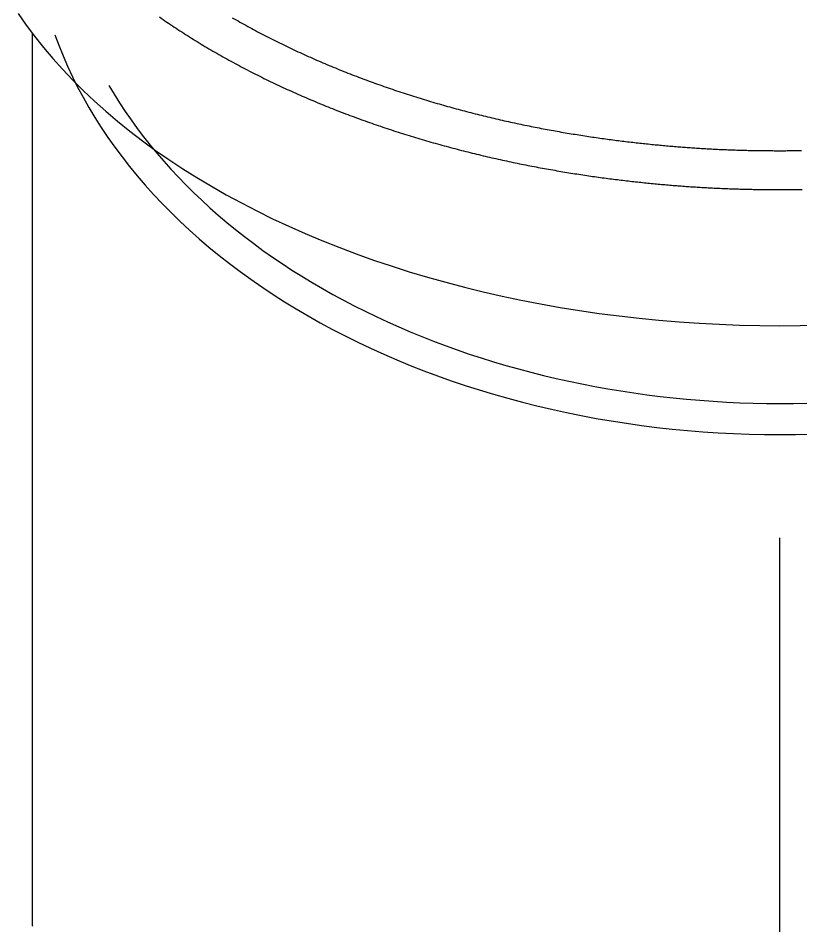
# Model space of a CAD drawing. Extents: x -9.8 to 51.7, y -19.1 to 44.1.
# Drawn here: x 35.24 to 42.36, y 26.22 to 34.47 of the extents above; entities that cross this region are included whole.
import ezdxf

# ---------------------------------------------------------------- set-up
doc = ezdxf.new("R2010")
doc.units = 0
doc.linetypes.add('CENTER', pattern=[50.8, 31.75, -6.35, 6.35, -6.35])
doc.layers.get('0').update_dxf_attribs({"linetype": 'CONTINUOUS'})
doc.layers.add('CENTER', color=1, linetype='CENTER')

msp = doc.modelspace()

# ---------------------------------------------------------------- linework, layer by layer
at = {"color": 7, "linetype": 'CONTINUOUS'}
msp.add_line((35.3695, 26.2211), (35.3695, 34.3346), dxfattribs=at)
for points in [[(35.2404, 34.5146, 0), (35.3129, 34.4109, 0), (35.3896, 34.3084, 0), (35.4703, 34.207, 0), (35.5551, 34.1069, 0), (35.6438, 34.0081, 0), (35.7365, 33.9106, 0), (35.8331, 33.8146, 0), (35.9335, 33.72, 0), (36.0376, 33.627, 0), (36.1454, 33.5356, 0), (36.2569, 33.4458, 0), (36.3719, 33.3577, 0), (36.4904, 33.2714, 0), (36.6123, 33.1869, 0), (36.7376, 33.1042, 0), (36.8662, 33.0235, 0), (36.9979, 32.9447, 0), (37.1328, 32.868, 0), (37.2707, 32.7932, 0), (37.4115, 32.7206, 0), (37.5552, 32.6501, 0), (37.7017, 32.5818, 0), (37.8509, 32.5157, 0), (38.0027, 32.4519, 0), (38.157, 32.3904, 0), (38.3137, 32.3312, 0), (38.4727, 32.2744, 0), (38.634, 32.22, 0), (38.7974, 32.1681, 0), (38.9628, 32.1186, 0), (39.1302, 32.0716, 0), (39.2993, 32.0272, 0), (39.4703, 31.9853, 0), (39.6428, 31.946, 0), (39.8169, 31.9093, 0), (39.9923, 31.8752, 0), (40.1691, 31.8438, 0), (40.3471, 31.8151, 0), (40.5262, 31.789, 0), (40.7063, 31.7656, 0), (40.8873, 31.745, 0), (41.069, 31.7271, 0), (41.2514, 31.7119, 0), (41.4343, 31.6994, 0), (41.6177, 31.6898, 0), (41.8015, 31.6828, 0), (41.9854, 31.6787, 0), (42.1695, 31.6773, 0), (42.3535, 31.6787, 0), (42.5375, 31.6828, 0)], [(35.575, 34.3224, 0), (35.6108, 34.2262, 0), (35.6493, 34.1305, 0), (35.6906, 34.0354, 0), (35.7348, 33.9409, 0), (35.7816, 33.8471, 0), (35.8312, 33.754, 0), (35.8836, 33.6617, 0), (35.9386, 33.5701, 0), (35.9963, 33.4793, 0), (36.0566, 33.3895, 0), (36.1195, 33.3005, 0), (36.185, 33.2124, 0), (36.2531, 33.1254, 0), (36.3238, 33.0393, 0), (36.3969, 32.9543, 0), (36.4725, 32.8704, 0), (36.5505, 32.7876, 0), (36.631, 32.706, 0), (36.7138, 32.6255, 0), (36.7989, 32.5463, 0), (36.8864, 32.4684, 0), (36.9761, 32.3917, 0), (37.068, 32.3164, 0), (37.1622, 32.2425, 0), (37.2584, 32.1699, 0), (37.3568, 32.0988, 0), (37.4572, 32.0291, 0), (37.5597, 31.9609, 0), (37.6641, 31.8942, 0), (37.7704, 31.8291, 0), (37.8787, 31.7655, 0), (37.9887, 31.7035, 0), (38.1006, 31.6431, 0), (38.2142, 31.5844, 0), (38.3295, 31.5274, 0), (38.4464, 31.4721, 0), (38.565, 31.4185, 0), (38.685, 31.3666, 0), (38.8066, 31.3165, 0), (38.9296, 31.2682, 0), (39.054, 31.2217, 0), (39.1797, 31.177, 0), (39.3067, 31.1342, 0), (39.435, 31.0933, 0), (39.5644, 31.0542, 0), (39.6949, 31.017, 0), (39.8265, 30.9818, 0), (39.9591, 30.9485, 0), (40.0926, 30.9171, 0), (40.227, 30.8877, 0), (40.3623, 30.8603, 0), (40.4983, 30.8348, 0), (40.635, 30.8114, 0), (40.7724, 30.7899, 0), (40.9104, 30.7705, 0), (41.049, 30.7531, 0), (41.188, 30.7377, 0), (41.3274, 30.7244, 0), (41.4672, 30.7131, 0), (41.6073, 30.7038, 0), (41.7476, 30.6966, 0), (41.8881, 30.6915, 0), (42.0288, 30.6884, 0), (42.1695, 30.6874, 0), (42.3102, 30.6884, 0), (42.4508, 30.6915, 0)], [(36.0664, 33.8606, 0), (36.1138, 33.7813, 0), (36.1632, 33.7026, 0), (36.2147, 33.6246, 0), (36.2681, 33.5473, 0), (36.3237, 33.4707, 0), (36.3811, 33.3949, 0), (36.4406, 33.3198, 0), (36.502, 33.2455, 0), (36.5653, 33.172, 0), (36.6306, 33.0993, 0), (36.6977, 33.0275, 0), (36.7667, 32.9566, 0), (36.8375, 32.8866, 0), (36.9102, 32.8176, 0), (36.9846, 32.7495, 0), (37.0608, 32.6824, 0), (37.1387, 32.6162, 0), (37.2183, 32.5512, 0), (37.2997, 32.4871, 0), (37.3826, 32.4242, 0), (37.4672, 32.3623, 0), (37.5534, 32.3015, 0), (37.6412, 32.2419, 0), (37.7305, 32.1834, 0), (37.8214, 32.1261, 0), (37.9137, 32.07, 0), (38.0074, 32.0151, 0), (38.1026, 31.9615, 0), (38.1991, 31.9091, 0), (38.297, 31.8579, 0), (38.3962, 31.8081, 0), (38.4967, 31.7595, 0), (38.5985, 31.7123, 0), (38.7014, 31.6664, 0), (38.8056, 31.6219, 0), (38.9109, 31.5787, 0), (39.0173, 31.5369, 0), (39.1247, 31.4965, 0), (39.2332, 31.4575, 0), (39.3427, 31.4199, 0), (39.4532, 31.3838, 0), (39.5646, 31.3491, 0), (39.6769, 31.3158, 0), (39.79, 31.2841, 0), (39.9039, 31.2538, 0), (40.0186, 31.225, 0), (40.134, 31.1977, 0), (40.2502, 31.1719, 0), (40.3669, 31.1476, 0), (40.4843, 31.1249, 0), (40.6023, 31.1037, 0), (40.7208, 31.084, 0), (40.8398, 31.0659, 0), (40.9592, 31.0493, 0), (41.0791, 31.0343, 0), (41.1993, 31.0209, 0), (41.3198, 31.009, 0), (41.4407, 30.9987, 0), (41.5618, 30.99, 0), (41.6831, 30.9829, 0), (41.8045, 30.9773, 0), (41.9261, 30.9734, 0), (42.0478, 30.971, 0), (42.1695, 30.9702, 0), (42.2912, 30.971, 0), (42.4128, 30.9734, 0)]]:
    msp.add_polyline3d(points, dxfattribs=at)
at = {"color": 7}
for points in [[(36.5256, 34.4842, 0), (36.5422, 34.4726, 0), (36.5588, 34.4611, 0), (36.5756, 34.4495, 0), (36.5924, 34.4381, 0), (36.6092, 34.4266, 0), (36.6261, 34.4152, 0), (36.6431, 34.4038, 0), (36.6601, 34.3925, 0), (36.6771, 34.3812, 0), (36.6943, 34.37, 0), (36.7114, 34.3588, 0), (36.7287, 34.3476, 0), (36.746, 34.3364, 0), (36.7633, 34.3253, 0), (36.7807, 34.3143, 0), (36.7981, 34.3033, 0), (36.8156, 34.2923, 0), (36.8332, 34.2814, 0), (36.8508, 34.2705, 0), (36.8685, 34.2596, 0), (36.8862, 34.2488, 0), (36.9039, 34.238, 0), (36.9217, 34.2273, 0), (36.9396, 34.2166, 0), (36.9575, 34.206, 0), (36.9754, 34.1954, 0), (36.9934, 34.1848, 0), (37.0115, 34.1743, 0), (37.0296, 34.1638, 0), (37.0477, 34.1534, 0), (37.0659, 34.143, 0), (37.0841, 34.1327, 0), (37.1024, 34.1224, 0), (37.1207, 34.1121, 0), (37.139, 34.1019, 0), (37.1574, 34.0918, 0), (37.1759, 34.0816, 0), (37.1944, 34.0716, 0), (37.2129, 34.0615, 0), (37.2315, 34.0516, 0), (37.2501, 34.0416, 0), (37.2687, 34.0317, 0), (37.2874, 34.0219, 0), (37.3061, 34.0121, 0), (37.3249, 34.0024, 0), (37.3436, 33.9927, 0), (37.3625, 33.983, 0), (37.3813, 33.9734, 0), (37.4002, 33.9638, 0), (37.4192, 33.9543, 0), (37.4381, 33.9448, 0), (37.4571, 33.9354, 0), (37.4762, 33.926, 0), (37.4952, 33.9167, 0), (37.5143, 33.9074, 0), (37.5334, 33.8981, 0), (37.5526, 33.8889, 0), (37.5718, 33.8798, 0), (37.591, 33.8707, 0), (37.6102, 33.8616, 0), (37.6295, 33.8526, 0), (37.6488, 33.8436, 0), (37.6681, 33.8347, 0), (37.6875, 33.8259, 0), (37.7069, 33.817, 0), (37.7263, 33.8083, 0), (37.7457, 33.7995, 0), (37.7651, 33.7909, 0), (37.7846, 33.7822, 0), (37.8041, 33.7736, 0), (37.8236, 33.7651, 0), (37.8432, 33.7566, 0), (37.8627, 33.7482, 0), (37.8823, 33.7398, 0), (37.9019, 33.7314, 0), (37.9215, 33.7231, 0), (37.9412, 33.7149, 0), (37.9608, 33.7067, 0), (37.9805, 33.6985, 0), (38.0002, 33.6904, 0), (38.0199, 33.6824, 0), (38.0396, 33.6744, 0), (38.0594, 33.6664, 0), (38.0791, 33.6585, 0), (38.0989, 33.6506, 0), (38.1187, 33.6428, 0), (38.1385, 33.6351, 0), (38.1583, 33.6273, 0), (38.1781, 33.6197, 0), (38.1979, 33.6121, 0), (38.2178, 33.6045, 0), (38.2376, 33.597, 0), (38.2575, 33.5895, 0), (38.2774, 33.5821, 0), (38.2973, 33.5747, 0), (38.3171, 33.5674, 0), (38.337, 33.5601, 0), (38.3569, 33.5529, 0), (38.3768, 33.5457, 0), (38.3968, 33.5386, 0), (38.4167, 33.5315, 0), (38.4366, 33.5245, 0), (38.4565, 33.5175, 0), (38.4765, 33.5106, 0), (38.4964, 33.5037, 0), (38.5163, 33.4969, 0), (38.5363, 33.4901, 0), (38.5562, 33.4833, 0), (38.5762, 33.4766, 0), (38.5961, 33.47, 0), (38.6161, 33.4634, 0), (38.636, 33.4568, 0), (38.656, 33.4503, 0), (38.6759, 33.4439, 0), (38.6959, 33.4375, 0), (38.7158, 33.4311, 0), (38.7358, 33.4248, 0), (38.7557, 33.4185, 0), (38.7757, 33.4123, 0), (38.7956, 33.4061, 0), (38.8156, 33.4, 0), (38.8355, 33.3939, 0), (38.8555, 33.3878, 0), (38.8754, 33.3818, 0), (38.8953, 33.3759, 0), (38.9152, 33.37, 0), (38.9351, 33.3641, 0), (38.9551, 33.3583, 0), (38.975, 33.3526, 0), (38.9948, 33.3469, 0), (39.0147, 33.3412, 0), (39.0346, 33.3355, 0), (39.0545, 33.33, 0), (39.0744, 33.3244, 0), (39.0942, 33.3189, 0), (39.1141, 33.3135, 0), (39.1339, 33.3081, 0), (39.1537, 33.3027, 0), (39.1735, 33.2974, 0), (39.1933, 33.2921, 0), (39.2131, 33.2869, 0), (39.2329, 33.2817, 0), (39.2527, 33.2766, 0), (39.2724, 33.2715, 0), (39.2922, 33.2665, 0), (39.3119, 33.2615, 0), (39.3316, 33.2565, 0), (39.3513, 33.2516, 0), (39.371, 33.2467, 0), (39.3907, 33.2419, 0), (39.4104, 33.2371, 0), (39.43, 33.2323, 0), (39.4496, 33.2276, 0), (39.4692, 33.223, 0), (39.4888, 33.2184, 0), (39.5084, 33.2138, 0), (39.5279, 33.2093, 0), (39.5475, 33.2048, 0), (39.567, 33.2003, 0), (39.5865, 33.1959, 0), (39.606, 33.1916, 0), (39.6254, 33.1873, 0), (39.6448, 33.183, 0), (39.6642, 33.1788, 0), (39.6836, 33.1746, 0), (39.703, 33.1704, 0), (39.7223, 33.1663, 0), (39.7416, 33.1623, 0), (39.7609, 33.1583, 0), (39.7801, 33.1543, 0), (39.7993, 33.1503, 0), (39.8185, 33.1465, 0), (39.8377, 33.1426, 0), (39.8568, 33.1388, 0), (39.8759, 33.135, 0), (39.8949, 33.1313, 0), (39.9139, 33.1276, 0), (39.9329, 33.124, 0), (39.9519, 33.1204, 0), (39.9708, 33.1168, 0), (39.9897, 33.1133, 0), (40.0085, 33.1098, 0), (40.0273, 33.1064, 0), (40.0461, 33.1029, 0), (40.0648, 33.0996, 0), (40.0835, 33.0963, 0), (40.1022, 33.093, 0), (40.1208, 33.0897, 0), (40.1393, 33.0865, 0), (40.1579, 33.0833, 0), (40.1763, 33.0802, 0), (40.1948, 33.0771, 0), (40.2132, 33.074, 0), (40.2315, 33.071, 0), (40.2498, 33.068, 0), (40.2681, 33.0651, 0), (40.2863, 33.0622, 0), (40.3044, 33.0593, 0), (40.3225, 33.0565, 0), (40.3406, 33.0537, 0), (40.3586, 33.0509, 0), (40.3766, 33.0482, 0), (40.3945, 33.0455, 0), (40.4123, 33.0428, 0), (40.4301, 33.0402, 0), (40.4479, 33.0376, 0), (40.4656, 33.0351, 0), (40.4832, 33.0326, 0), (40.5008, 33.0301, 0), (40.5183, 33.0277, 0), (40.5358, 33.0253, 0), (40.5532, 33.0229, 0), (40.5706, 33.0205, 0), (40.5879, 33.0182, 0), (40.6051, 33.016, 0), (40.6223, 33.0137, 0), (40.6394, 33.0115, 0), (40.6564, 33.0093, 0), (40.6734, 33.0072, 0), (40.6903, 33.0051, 0), (40.7072, 33.003, 0), (40.724, 33.001, 0), (40.7407, 32.999, 0), (40.7574, 32.997, 0), (40.774, 32.995, 0), (40.7905, 32.9931, 0), (40.807, 32.9913, 0), (40.8234, 32.9894, 0), (40.8397, 32.9876, 0), (40.856, 32.9858, 0), (40.8721, 32.984, 0), (40.8882, 32.9823, 0), (40.9043, 32.9806, 0), (40.9202, 32.979, 0), (40.9361, 32.9773, 0), (40.952, 32.9757, 0), (40.9677, 32.9741, 0), (40.9834, 32.9726, 0), (40.9991, 32.971, 0), (41.0146, 32.9695, 0), (41.0302, 32.968, 0), (41.0456, 32.9666, 0), (41.061, 32.9651, 0), (41.0764, 32.9637, 0), (41.0917, 32.9623, 0), (41.1069, 32.961, 0), (41.1221, 32.9596, 0), (41.1373, 32.9583, 0), (41.1524, 32.957, 0), (41.1674, 32.9557, 0), (41.1824, 32.9545, 0), (41.1973, 32.9533, 0), (41.2122, 32.9521, 0), (41.2271, 32.9509, 0), (41.2419, 32.9497, 0), (41.2566, 32.9486, 0), (41.2713, 32.9475, 0), (41.286, 32.9464, 0), (41.3006, 32.9453, 0), (41.3152, 32.9442, 0), (41.3297, 32.9432, 0), (41.3442, 32.9422, 0), (41.3586, 32.9412, 0), (41.373, 32.9402, 0), (41.3874, 32.9393, 0), (41.4017, 32.9383, 0), (41.416, 32.9374, 0), (41.4303, 32.9366, 0), (41.4445, 32.9357, 0), (41.4587, 32.9348, 0), (41.4729, 32.934, 0), (41.487, 32.9332, 0), (41.5011, 32.9324, 0), (41.5152, 32.9316, 0), (41.5292, 32.9309, 0), (41.5432, 32.9302, 0), (41.5572, 32.9295, 0), (41.5711, 32.9288, 0), (41.585, 32.9281, 0), (41.5989, 32.9274, 0), (41.6128, 32.9268, 0), (41.6266, 32.9262, 0), (41.6405, 32.9256, 0), (41.6542, 32.925, 0), (41.668, 32.9244, 0), (41.6818, 32.9239, 0), (41.6955, 32.9234, 0), (41.7092, 32.9228, 0), (41.7229, 32.9223, 0), (41.7366, 32.9219, 0), (41.7502, 32.9214, 0), (41.7639, 32.921, 0), (41.7775, 32.9205, 0), (41.7911, 32.9201, 0), (41.8047, 32.9197, 0), (41.8183, 32.9194, 0), (41.8319, 32.919, 0), (41.8454, 32.9186, 0), (41.859, 32.9183, 0), (41.8725, 32.918, 0), (41.886, 32.9177, 0), (41.8996, 32.9174, 0), (41.9131, 32.9171, 0), (41.9266, 32.9169, 0), (41.9401, 32.9167, 0), (41.9536, 32.9164, 0), (41.9671, 32.9162, 0), (41.9805, 32.916, 0), (41.994, 32.9158, 0), (42.0075, 32.9157, 0), (42.021, 32.9155, 0), (42.0345, 32.9154, 0), (42.048, 32.9153, 0), (42.0614, 32.9152, 0), (42.0749, 32.9151, 0), (42.0884, 32.915, 0), (42.1019, 32.9149, 0), (42.1154, 32.9148, 0), (42.1289, 32.9148, 0), (42.1424, 32.9148, 0), (42.1559, 32.9148, 0), (42.1695, 32.9147, 0)], [(37.1876, 34.4776, 0), (37.2051, 34.4675, 0), (37.2226, 34.4575, 0), (37.2402, 34.4475, 0), (37.2579, 34.4376, 0), (37.2755, 34.4277, 0), (37.2933, 34.4178, 0), (37.311, 34.408, 0), (37.3288, 34.3983, 0), (37.3467, 34.3885, 0), (37.3646, 34.3789, 0), (37.3825, 34.3692, 0), (37.4005, 34.3596, 0), (37.4185, 34.3501, 0), (37.4365, 34.3406, 0), (37.4546, 34.3311, 0), (37.4727, 34.3217, 0), (37.4909, 34.3123, 0), (37.509, 34.303, 0), (37.5273, 34.2937, 0), (37.5455, 34.2844, 0), (37.5638, 34.2752, 0), (37.5821, 34.2661, 0), (37.6005, 34.257, 0), (37.6189, 34.2479, 0), (37.6373, 34.2389, 0), (37.6558, 34.2299, 0), (37.6742, 34.221, 0), (37.6927, 34.2121, 0), (37.7113, 34.2032, 0), (37.7299, 34.1944, 0), (37.7485, 34.1857, 0), (37.7671, 34.177, 0), (37.7857, 34.1683, 0), (37.8044, 34.1597, 0), (37.8231, 34.1511, 0), (37.8419, 34.1426, 0), (37.8606, 34.1341, 0), (37.8794, 34.1257, 0), (37.8982, 34.1173, 0), (37.917, 34.1089, 0), (37.9359, 34.1006, 0), (37.9548, 34.0924, 0), (37.9737, 34.0842, 0), (37.9926, 34.076, 0), (38.0115, 34.0679, 0), (38.0305, 34.0598, 0), (38.0495, 34.0518, 0), (38.0685, 34.0438, 0), (38.0875, 34.0359, 0), (38.1065, 34.028, 0), (38.1256, 34.0201, 0), (38.1446, 34.0124, 0), (38.1637, 34.0046, 0), (38.1828, 33.9969, 0), (38.2019, 33.9893, 0), (38.2211, 33.9816, 0), (38.2402, 33.9741, 0), (38.2594, 33.9666, 0), (38.2785, 33.9591, 0), (38.2977, 33.9517, 0), (38.3169, 33.9443, 0), (38.3361, 33.937, 0), (38.3553, 33.9297, 0), (38.3745, 33.9225, 0), (38.3938, 33.9153, 0), (38.413, 33.9082, 0), (38.4323, 33.9011, 0), (38.4515, 33.894, 0), (38.4708, 33.8871, 0), (38.4901, 33.8801, 0), (38.5094, 33.8732, 0), (38.5286, 33.8664, 0), (38.5479, 33.8595, 0), (38.5672, 33.8528, 0), (38.5865, 33.8461, 0), (38.6058, 33.8394, 0), (38.6251, 33.8328, 0), (38.6445, 33.8262, 0), (38.6638, 33.8197, 0), (38.6831, 33.8132, 0), (38.7024, 33.8068, 0), (38.7217, 33.8004, 0), (38.7411, 33.794, 0), (38.7604, 33.7877, 0), (38.7797, 33.7815, 0), (38.799, 33.7753, 0), (38.8184, 33.7691, 0), (38.8377, 33.763, 0), (38.857, 33.7569, 0), (38.8763, 33.7509, 0), (38.8957, 33.7449, 0), (38.915, 33.7389, 0), (38.9343, 33.7331, 0), (38.9536, 33.7272, 0), (38.9729, 33.7214, 0), (38.9922, 33.7156, 0), (39.0115, 33.7099, 0), (39.0308, 33.7042, 0), (39.0501, 33.6986, 0), (39.0694, 33.693, 0), (39.0887, 33.6875, 0), (39.108, 33.682, 0), (39.1272, 33.6765, 0), (39.1465, 33.6711, 0), (39.1657, 33.6658, 0), (39.185, 33.6604, 0), (39.2042, 33.6551, 0), (39.2234, 33.6499, 0), (39.2427, 33.6447, 0), (39.2619, 33.6396, 0), (39.2811, 33.6345, 0), (39.3002, 33.6294, 0), (39.3194, 33.6244, 0), (39.3386, 33.6194, 0), (39.3577, 33.6145, 0), (39.3769, 33.6096, 0), (39.396, 33.6047, 0), (39.4151, 33.5999, 0), (39.4342, 33.5951, 0), (39.4533, 33.5904, 0), (39.4724, 33.5857, 0), (39.4914, 33.5811, 0), (39.5105, 33.5765, 0), (39.5295, 33.5719, 0), (39.5485, 33.5674, 0), (39.5675, 33.5629, 0), (39.5865, 33.5585, 0), (39.6055, 33.5541, 0), (39.6244, 33.5498, 0), (39.6433, 33.5454, 0), (39.6622, 33.5412, 0), (39.6811, 33.5369, 0), (39.7, 33.5328, 0), (39.7188, 33.5286, 0), (39.7376, 33.5245, 0), (39.7564, 33.5205, 0), (39.7752, 33.5164, 0), (39.7939, 33.5125, 0), (39.8127, 33.5085, 0), (39.8314, 33.5046, 0), (39.85, 33.5008, 0), (39.8687, 33.497, 0), (39.8873, 33.4932, 0), (39.9058, 33.4895, 0), (39.9244, 33.4858, 0), (39.9429, 33.4821, 0), (39.9614, 33.4785, 0), (39.9798, 33.4749, 0), (39.9983, 33.4714, 0), (40.0167, 33.4679, 0), (40.035, 33.4644, 0), (40.0533, 33.461, 0), (40.0716, 33.4576, 0), (40.0898, 33.4543, 0), (40.1081, 33.451, 0), (40.1262, 33.4477, 0), (40.1444, 33.4445, 0), (40.1625, 33.4413, 0), (40.1805, 33.4381, 0), (40.1985, 33.435, 0), (40.2165, 33.432, 0), (40.2344, 33.4289, 0), (40.2523, 33.4259, 0), (40.2702, 33.4229, 0), (40.288, 33.42, 0), (40.3057, 33.4171, 0), (40.3234, 33.4143, 0), (40.3411, 33.4114, 0), (40.3587, 33.4086, 0), (40.3763, 33.4059, 0), (40.3938, 33.4032, 0), (40.4113, 33.4005, 0), (40.4287, 33.3979, 0), (40.4461, 33.3952, 0), (40.4634, 33.3927, 0), (40.4807, 33.3901, 0), (40.4979, 33.3876, 0), (40.5151, 33.3851, 0), (40.5322, 33.3827, 0), (40.5493, 33.3803, 0), (40.5663, 33.3779, 0), (40.5833, 33.3756, 0), (40.6002, 33.3733, 0), (40.617, 33.371, 0), (40.6338, 33.3688, 0), (40.6505, 33.3666, 0), (40.6672, 33.3644, 0), (40.6838, 33.3622, 0), (40.7004, 33.3601, 0), (40.7168, 33.3581, 0), (40.7333, 33.356, 0), (40.7496, 33.354, 0), (40.7659, 33.352, 0), (40.7822, 33.3501, 0), (40.7984, 33.3482, 0), (40.8145, 33.3463, 0), (40.8305, 33.3444, 0), (40.8465, 33.3426, 0), (40.8624, 33.3408, 0), (40.8783, 33.339, 0), (40.894, 33.3373, 0), (40.9098, 33.3356, 0), (40.9254, 33.3339, 0), (40.941, 33.3323, 0), (40.9565, 33.3306, 0), (40.9719, 33.3291, 0), (40.9873, 33.3275, 0), (41.0026, 33.326, 0), (41.0178, 33.3244, 0), (41.033, 33.323, 0), (41.0481, 33.3215, 0), (41.0632, 33.3201, 0), (41.0782, 33.3186, 0), (41.0932, 33.3172, 0), (41.1081, 33.3159, 0), (41.1229, 33.3145, 0), (41.1377, 33.3132, 0), (41.1525, 33.3119, 0), (41.1672, 33.3106, 0), (41.1818, 33.3093, 0), (41.1964, 33.3081, 0), (41.211, 33.3069, 0), (41.2255, 33.3057, 0), (41.2399, 33.3045, 0), (41.2543, 33.3034, 0), (41.2687, 33.3023, 0), (41.283, 33.3011, 0), (41.2973, 33.3001, 0), (41.3115, 33.299, 0), (41.3257, 33.298, 0), (41.3399, 33.2969, 0), (41.354, 33.2959, 0), (41.3681, 33.2949, 0), (41.3821, 33.294, 0), (41.3961, 33.293, 0), (41.41, 33.2921, 0), (41.4239, 33.2912, 0), (41.4378, 33.2903, 0), (41.4517, 33.2895, 0), (41.4655, 33.2886, 0), (41.4793, 33.2878, 0), (41.493, 33.287, 0), (41.5067, 33.2862, 0), (41.5204, 33.2855, 0), (41.5341, 33.2847, 0), (41.5477, 33.284, 0), (41.5613, 33.2833, 0), (41.5749, 33.2826, 0), (41.5884, 33.2819, 0), (41.6019, 33.2813, 0), (41.6154, 33.2806, 0), (41.6289, 33.28, 0), (41.6423, 33.2794, 0), (41.6557, 33.2788, 0), (41.6691, 33.2783, 0), (41.6825, 33.2777, 0), (41.6959, 33.2772, 0), (41.7092, 33.2767, 0), (41.7225, 33.2762, 0), (41.7358, 33.2757, 0), (41.7491, 33.2752, 0), (41.7623, 33.2748, 0), (41.7756, 33.2743, 0), (41.7888, 33.2739, 0), (41.802, 33.2735, 0), (41.8152, 33.2731, 0), (41.8284, 33.2728, 0), (41.8416, 33.2724, 0), (41.8548, 33.2721, 0), (41.8679, 33.2718, 0), (41.8811, 33.2715, 0), (41.8942, 33.2712, 0), (41.9073, 33.2709, 0), (41.9205, 33.2706, 0), (41.9336, 33.2704, 0), (41.9467, 33.2702, 0), (41.9598, 33.2699, 0), (41.9729, 33.2697, 0), (41.986, 33.2695, 0), (41.9991, 33.2694, 0), (42.0122, 33.2692, 0), (42.0253, 33.2691, 0), (42.0384, 33.2689, 0), (42.0515, 33.2688, 0), (42.0646, 33.2687, 0), (42.0777, 33.2686, 0), (42.0908, 33.2685, 0), (42.1039, 33.2685, 0), (42.117, 33.2684, 0), (42.1301, 33.2684, 0), (42.1432, 33.2683, 0), (42.1563, 33.2683, 0), (42.1695, 33.2683, 0)], [(42.1695, 33.2683, 0), (42.1826, 33.2683, 0), (42.1957, 33.2683, 0), (42.2089, 33.2684, 0), (42.222, 33.2684, 0), (42.2351, 33.2685, 0), (42.2482, 33.2685, 0), (42.2613, 33.2686, 0), (42.2744, 33.2687, 0), (42.2875, 33.2689, 0), (42.3006, 33.269, 0), (42.3137, 33.2691, 0), (42.3268, 33.2693, 0), (42.3399, 33.2695, 0), (42.353, 33.2697, 0), (42.3661, 33.2699, 0)], [(42.1695, 32.9147, 0), (42.183, 32.9148, 0), (42.1965, 32.9148, 0), (42.21, 32.9148, 0), (42.2235, 32.9149, 0), (42.237, 32.9149, 0), (42.2505, 32.915, 0), (42.264, 32.9151, 0), (42.2775, 32.9152, 0), (42.291, 32.9153, 0), (42.3045, 32.9155, 0), (42.318, 32.9156, 0), (42.3315, 32.9158, 0), (42.3449, 32.916, 0), (42.3584, 32.9161, 0), (42.3719, 32.9164, 0)], [(35.3695, 26.2211, 0), (35.3695, 26.2168, 0)]]:
    msp.add_polyline3d(points, dxfattribs=at)
at = {"layer": 'CENTER', "color": 1, "linetype": 'CENTER'}
msp.add_line((42.1695, -2), (42.1695, 44.1072), dxfattribs=at)

doc.saveas('drawing.dxf')
